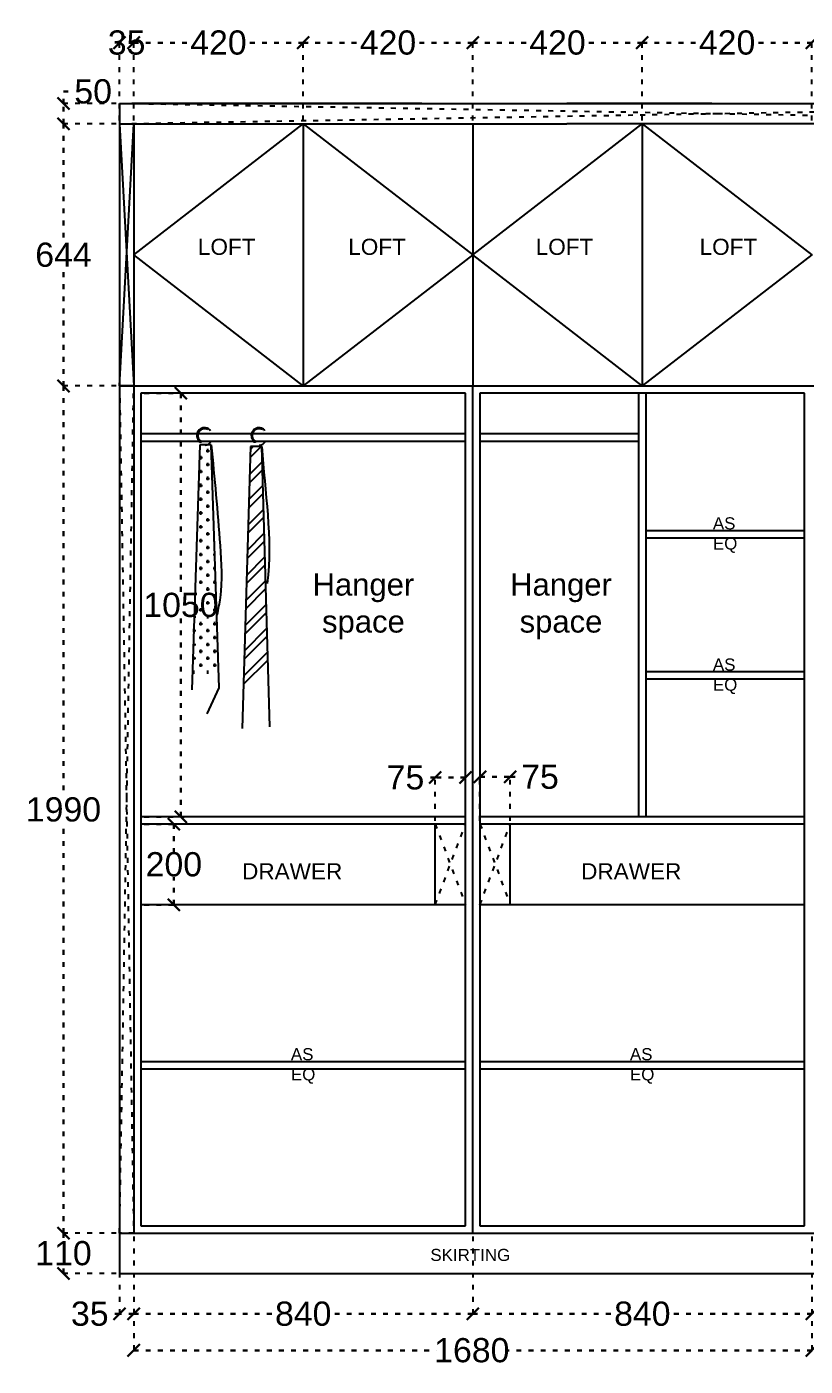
# Model space of a CAD drawing. Header units: millimetres. Extents: x 220712 to 1505573, y -354410 to 241923.
# Drawn here: x 276926 to 278855, y 89100 to 92420 of the extents above; entities that cross this region are included whole.
import ezdxf

# ---------------------------------------------------------------- set-up
doc = ezdxf.new("R2010")
doc.units = ezdxf.units.MM
doc.header["$MEASUREMENT"] = 0
doc.linetypes.add('ACAD_ISO03W100', pattern=[30, 12, -18])
doc.layers.add('Walls', color=253, linetype='Continuous')
doc.layers.add('Words', color=7, linetype='Continuous')
doc.styles.get("Standard").update_dxf_attribs({"font": 'arial.ttf'})
doc.dimstyles.get("Standard").update_dxf_attribs({"dimtxt": 60, "dimasz": 30, "dimexe": 7.75, "dimexo": 8.13, "dimgap": 0.63, "dimtad": 0, "dimtih": 1, "dimtoh": 1, "dimdec": 0, "dimzin": 0, "dimtxsty": 'Standard', "dimblk": 'OBLIQUE', "dimcen": 2.25, "dimclrd": 1, "dimclre": 1, "dimclrt": 1, "dimadec": 0, "dimazin": 0, "dimtfac": 1, "dimtdec": 0, "dimtofl": 0, "dimtmove": 0, "dimatfit": 3, "dimfxl": 1, "dimtolj": 1, "dimtzin": 0, "dimlwd": 30, "dimarcsym": 0})

# ---------------------------------------------------------------- blocks, each defined once
blk = doc.blocks.new('_Oblique')
at = {"color": 0, "linetype": 'ByBlock', "lineweight": -2}
blk.add_line((-0.5, -0.5), (0.5, 0.5), dxfattribs=at)
blk = doc.blocks.new('*D2194')
at = {"layer": 'Defpoints', "color": 0, "linetype": 'ACAD_ISO03W100', "lineweight": -2, "transparency": 16777216}
for p in [(277155.9, 89429.8), (277190.9, 89429.8), (277155.9, 89229.8)]:
    blk.add_point(p, dxfattribs=at)
at = {"layer": 'Walls', "color": 1, "linetype": 'ACAD_ISO03W100', "lineweight": -2, "transparency": 16777216}
for p, q in [((277155.9, 89421.7), (277155.9, 89222.1)), ((277190.9, 89421.7), (277190.9, 89222.1))]:
    blk.add_line(p, q, dxfattribs=at)
at = {"layer": 'Walls', "color": 1, "linetype": 'ACAD_ISO03W100', "lineweight": 30, "transparency": 16777216}
for p, q in [((277155.9, 89229.8), (277125.9, 89229.8)), ((277190.9, 89229.8), (277155.9, 89229.8))]:
    blk.add_line(p, q, dxfattribs=at)
at = {"layer": 'Walls', "color": 1, "linetype": 'ACAD_ISO03W100', "lineweight": 30, "transparency": 16777216, "xscale": 30, "yscale": 30, "zscale": 30, "rotation": 180}
blk.add_blockref('_Oblique', (277155.9, 89229.8), dxfattribs=at)
at = {"layer": 'Walls', "color": 1, "linetype": 'ACAD_ISO03W100', "lineweight": 30, "transparency": 16777216, "xscale": 30, "yscale": 30, "zscale": 30}
blk.add_blockref('_Oblique', (277190.9, 89229.8), dxfattribs=at)
at = {"layer": 'Walls', "color": 1, "linetype": 'ACAD_ISO03W100', "transparency": 16777216, "insert": (277082.1, 89229.8), "char_height": 60, "attachment_point": 5}
blk.add_mtext('\\A1;35', dxfattribs=at)
blk = doc.blocks.new('*D2082')
at = {"layer": 'Defpoints', "color": 0, "linetype": 'ACAD_ISO03W100', "lineweight": -2, "transparency": 16777216}
for p in [(277190.9, 89429.9), (278030.9, 89429.8), (278030.9, 89229.8)]:
    blk.add_point(p, dxfattribs=at)
at = {"layer": 'Walls', "color": 1, "linetype": 'ACAD_ISO03W100', "lineweight": -2, "transparency": 16777216}
for p, q in [((277190.9, 89421.8), (277190.9, 89222.1)), ((278030.9, 89421.7), (278030.9, 89222.1))]:
    blk.add_line(p, q, dxfattribs=at)
at = {"layer": 'Walls', "color": 1, "linetype": 'ACAD_ISO03W100', "lineweight": 30, "transparency": 16777216}
for p, q in [((277190.9, 89229.8), (277544.1, 89229.8)), ((278030.9, 89229.8), (277677.8, 89229.8))]:
    blk.add_line(p, q, dxfattribs=at)
at = {"layer": 'Walls', "color": 1, "linetype": 'ACAD_ISO03W100', "lineweight": 30, "transparency": 16777216, "xscale": 30, "yscale": 30, "zscale": 30, "rotation": 180}
blk.add_blockref('_Oblique', (277190.9, 89229.8), dxfattribs=at)
at = {"layer": 'Walls', "color": 1, "linetype": 'ACAD_ISO03W100', "lineweight": 30, "transparency": 16777216, "xscale": 30, "yscale": 30, "zscale": 30}
blk.add_blockref('_Oblique', (278030.9, 89229.8), dxfattribs=at)
at = {"layer": 'Walls', "color": 1, "linetype": 'ACAD_ISO03W100', "transparency": 16777216, "insert": (277610.9, 89229.8), "char_height": 60, "attachment_point": 5}
blk.add_mtext('\\A1;840', dxfattribs=at)
blk = doc.blocks.new('*D2195')
at = {"layer": 'Defpoints', "color": 0, "linetype": 'ACAD_ISO03W100', "lineweight": -2, "transparency": 16777216}
for p in [(277190.9, 89429.9), (278871.3, 89429.8), (278871.3, 89139.3)]:
    blk.add_point(p, dxfattribs=at)
at = {"layer": 'Walls', "color": 1, "linetype": 'ACAD_ISO03W100', "lineweight": -2, "transparency": 16777216}
for p, q in [((277190.9, 89421.8), (277190.9, 89131.6)), ((278871.3, 89421.7), (278871.3, 89131.6))]:
    blk.add_line(p, q, dxfattribs=at)
at = {"layer": 'Walls', "color": 1, "linetype": 'ACAD_ISO03W100', "lineweight": 30, "transparency": 16777216}
for p, q in [((277190.9, 89139.3), (277941.3, 89139.3)), ((278871.3, 89139.3), (278115.9, 89139.3))]:
    blk.add_line(p, q, dxfattribs=at)
at = {"layer": 'Walls', "color": 1, "linetype": 'ACAD_ISO03W100', "lineweight": 30, "transparency": 16777216, "xscale": 30, "yscale": 30, "zscale": 30, "rotation": 180}
blk.add_blockref('_Oblique', (277190.9, 89139.3), dxfattribs=at)
at = {"layer": 'Walls', "color": 1, "linetype": 'ACAD_ISO03W100', "lineweight": 30, "transparency": 16777216, "xscale": 30, "yscale": 30, "zscale": 30}
blk.add_blockref('_Oblique', (278871.3, 89139.3), dxfattribs=at)
at = {"layer": 'Walls', "color": 1, "linetype": 'ACAD_ISO03W100', "transparency": 16777216, "insert": (278028.6, 89139.3), "char_height": 60, "attachment_point": 5}
blk.add_mtext('\\A1;1680', dxfattribs=at)
blk = doc.blocks.new('*D2083')
at = {"layer": 'Defpoints', "color": 0, "linetype": 'ACAD_ISO03W100', "lineweight": -2, "transparency": 16777216}
for p in [(278030.9, 89429.8), (278871.3, 89429.8), (278871.3, 89229.8)]:
    blk.add_point(p, dxfattribs=at)
at = {"layer": 'Walls', "color": 1, "linetype": 'ACAD_ISO03W100', "lineweight": -2, "transparency": 16777216}
for p, q in [((278030.9, 89421.7), (278030.9, 89222.1)), ((278871.3, 89421.7), (278871.3, 89222.1))]:
    blk.add_line(p, q, dxfattribs=at)
at = {"layer": 'Walls', "color": 1, "linetype": 'ACAD_ISO03W100', "lineweight": 30, "transparency": 16777216}
for p, q in [((278030.9, 89229.8), (278384.3, 89229.8)), ((278871.3, 89229.8), (278518, 89229.8))]:
    blk.add_line(p, q, dxfattribs=at)
at = {"layer": 'Walls', "color": 1, "linetype": 'ACAD_ISO03W100', "lineweight": 30, "transparency": 16777216, "xscale": 30, "yscale": 30, "zscale": 30, "rotation": 180}
blk.add_blockref('_Oblique', (278030.9, 89229.8), dxfattribs=at)
at = {"layer": 'Walls', "color": 1, "linetype": 'ACAD_ISO03W100', "lineweight": 30, "transparency": 16777216, "xscale": 30, "yscale": 30, "zscale": 30}
blk.add_blockref('_Oblique', (278871.3, 89229.8), dxfattribs=at)
at = {"layer": 'Walls', "color": 1, "linetype": 'ACAD_ISO03W100', "transparency": 16777216, "insert": (278451.1, 89229.8), "char_height": 60, "attachment_point": 5}
blk.add_mtext('\\A1;840', dxfattribs=at)
blk = doc.blocks.new('*D2204')
at = {"layer": 'Defpoints', "color": 0, "linetype": 'ACAD_ISO03W100', "lineweight": -2, "transparency": 16777216}
for p in [(277016.9, 89429.8), (277155.9, 89429.8), (277155.9, 89329.8)]:
    blk.add_point(p, dxfattribs=at)
at = {"layer": 'Walls', "color": 1, "linetype": 'ACAD_ISO03W100', "lineweight": -2, "transparency": 16777216}
for p, q in [((277147.8, 89429.8), (277009.2, 89429.8)), ((277147.8, 89329.8), (277009.2, 89329.8))]:
    blk.add_line(p, q, dxfattribs=at)
at = {"layer": 'Walls', "color": 1, "linetype": 'ACAD_ISO03W100', "lineweight": 30, "transparency": 16777216}
for p, q in [((277016.9, 89429.8), (277016.9, 89411.1)), ((277016.9, 89329.8), (277016.9, 89348.5))]:
    blk.add_line(p, q, dxfattribs=at)
at = {"layer": 'Walls', "color": 1, "linetype": 'ACAD_ISO03W100', "lineweight": 30, "transparency": 16777216, "xscale": 30, "yscale": 30, "zscale": 30}
for p, rotation in [((277016.9, 89429.8), 90), ((277016.9, 89329.8), 270)]:
    blk.add_blockref('_Oblique', p, dxfattribs=dict(at, rotation=rotation))
at = {"layer": 'Walls', "color": 1, "linetype": 'ACAD_ISO03W100', "transparency": 16777216, "insert": (277016.9, 89379.8), "char_height": 60, "attachment_point": 5}
blk.add_mtext('\\A1;110', dxfattribs=at)
blk = doc.blocks.new('*D2085')
at = {"layer": 'Defpoints', "color": 0, "linetype": 'ACAD_ISO03W100', "lineweight": -2, "transparency": 16777216}
for p in [(277016.9, 91529.8), (277155.9, 91529.8), (277155.9, 89429.8)]:
    blk.add_point(p, dxfattribs=at)
at = {"layer": 'Walls', "color": 1, "linetype": 'ACAD_ISO03W100', "lineweight": -2, "transparency": 16777216}
for p, q in [((277147.8, 91529.8), (277009.2, 91529.8)), ((277147.8, 89429.8), (277009.2, 89429.8))]:
    blk.add_line(p, q, dxfattribs=at)
at = {"layer": 'Walls', "color": 1, "linetype": 'ACAD_ISO03W100', "lineweight": 30, "transparency": 16777216}
for p, q in [((277016.9, 91529.8), (277016.9, 90511.1)), ((277016.9, 89429.8), (277016.9, 90448.5))]:
    blk.add_line(p, q, dxfattribs=at)
at = {"layer": 'Walls', "color": 1, "linetype": 'ACAD_ISO03W100', "lineweight": 30, "transparency": 16777216, "xscale": 30, "yscale": 30, "zscale": 30}
for p, rotation in [((277016.9, 91529.8), 90), ((277016.9, 89429.8), 270)]:
    blk.add_blockref('_Oblique', p, dxfattribs=dict(at, rotation=rotation))
at = {"layer": 'Walls', "color": 1, "linetype": 'ACAD_ISO03W100', "transparency": 16777216, "insert": (277016.9, 90479.8), "char_height": 60, "attachment_point": 5}
blk.add_mtext('\\A1;1990', dxfattribs=at)
blk = doc.blocks.new('*D2206')
at = {"layer": 'Defpoints', "color": 0, "linetype": 'ACAD_ISO03W100', "lineweight": -2, "transparency": 16777216}
for p in [(277016.9, 92179.8), (277155.9, 92179.8), (277155.9, 91529.8)]:
    blk.add_point(p, dxfattribs=at)
at = {"layer": 'Walls', "color": 1, "linetype": 'ACAD_ISO03W100', "lineweight": -2, "transparency": 16777216}
for p, q in [((277147.8, 92179.8), (277009.2, 92179.8)), ((277147.8, 91529.8), (277009.2, 91529.8))]:
    blk.add_line(p, q, dxfattribs=at)
at = {"layer": 'Walls', "color": 1, "linetype": 'ACAD_ISO03W100', "lineweight": 30, "transparency": 16777216}
for p, q in [((277016.9, 92179.8), (277016.9, 91886.1)), ((277016.9, 91529.8), (277016.9, 91823.5))]:
    blk.add_line(p, q, dxfattribs=at)
at = {"layer": 'Walls', "color": 1, "linetype": 'ACAD_ISO03W100', "lineweight": 30, "transparency": 16777216, "xscale": 30, "yscale": 30, "zscale": 30}
for p, rotation in [((277016.9, 92179.8), 90), ((277016.9, 91529.8), 270)]:
    blk.add_blockref('_Oblique', p, dxfattribs=dict(at, rotation=rotation))
at = {"layer": 'Walls', "color": 1, "linetype": 'ACAD_ISO03W100', "transparency": 16777216, "insert": (277016.9, 91854.8), "char_height": 60, "width": 140.622, "attachment_point": 5}
blk.add_mtext('\\A1;644', dxfattribs=at)
blk = doc.blocks.new('*D2207')
at = {"layer": 'Defpoints', "color": 0, "linetype": 'ACAD_ISO03W100', "lineweight": -2, "transparency": 16777216}
for p in [(277016.9, 92229.8), (277155.9, 92229.8), (277155.9, 92179.8)]:
    blk.add_point(p, dxfattribs=at)
at = {"layer": 'Walls', "color": 1, "linetype": 'ACAD_ISO03W100', "lineweight": 30, "transparency": 16777216}
for p, q in [((277016.9, 92229.8), (277016.9, 92259.8)), ((277016.9, 92259.8), (277046.9, 92259.8)), ((277016.9, 92179.8), (277016.9, 92229.8))]:
    blk.add_line(p, q, dxfattribs=at)
at = {"layer": 'Walls', "color": 1, "linetype": 'ACAD_ISO03W100', "lineweight": -2, "transparency": 16777216}
for p, q in [((277147.8, 92229.8), (277009.2, 92229.8)), ((277147.8, 92179.8), (277009.2, 92179.8))]:
    blk.add_line(p, q, dxfattribs=at)
at = {"layer": 'Walls', "color": 1, "linetype": 'ACAD_ISO03W100', "lineweight": 30, "transparency": 16777216, "xscale": 30, "yscale": 30, "zscale": 30}
for p, rotation in [((277016.9, 92229.8), 90), ((277016.9, 92179.8), 270)]:
    blk.add_blockref('_Oblique', p, dxfattribs=dict(at, rotation=rotation))
at = {"layer": 'Walls', "color": 1, "linetype": 'ACAD_ISO03W100', "transparency": 16777216, "insert": (277090.4, 92259.8), "char_height": 60, "attachment_point": 5}
blk.add_mtext('\\A1;50', dxfattribs=at)
blk = doc.blocks.new('*D2208')
at = {"layer": 'Defpoints', "color": 0, "linetype": 'ACAD_ISO03W100', "lineweight": -2, "transparency": 16777216}
for p in [(277155.9, 92380.8), (277155.9, 92179.8), (277190.9, 92179.8)]:
    blk.add_point(p, dxfattribs=at)
at = {"layer": 'Walls', "color": 1, "linetype": 'ACAD_ISO03W100', "lineweight": -2, "transparency": 16777216}
for p, q in [((277155.9, 92187.9), (277155.9, 92388.6)), ((277190.9, 92187.9), (277190.9, 92388.6))]:
    blk.add_line(p, q, dxfattribs=at)
at = {"layer": 'Walls', "color": 1, "linetype": 'ACAD_ISO03W100', "lineweight": 30, "transparency": 16777216}
blk.add_line((277190.9, 92380.8), (277155.9, 92380.8), dxfattribs=at)
at = {"layer": 'Walls', "color": 1, "linetype": 'ACAD_ISO03W100', "lineweight": 30, "transparency": 16777216, "xscale": 30, "yscale": 30, "zscale": 30, "rotation": 180}
blk.add_blockref('_Oblique', (277155.9, 92380.8), dxfattribs=at)
at = {"layer": 'Walls', "color": 1, "linetype": 'ACAD_ISO03W100', "lineweight": 30, "transparency": 16777216, "xscale": 30, "yscale": 30, "zscale": 30}
blk.add_blockref('_Oblique', (277190.9, 92380.8), dxfattribs=at)
at = {"layer": 'Walls', "color": 1, "linetype": 'ACAD_ISO03W100', "transparency": 16777216, "insert": (277173.4, 92380.8), "char_height": 60, "attachment_point": 5}
blk.add_mtext('\\A1;35', dxfattribs=at)
blk = doc.blocks.new('*D2145')
at = {"layer": 'Defpoints', "color": 0, "linetype": 'ACAD_ISO03W100', "lineweight": -2, "transparency": 16777216}
for p in [(277610.9, 92380.8), (277190.9, 92179.8), (277610.9, 92179.8)]:
    blk.add_point(p, dxfattribs=at)
at = {"layer": 'Walls', "color": 1, "linetype": 'ACAD_ISO03W100', "lineweight": -2, "transparency": 16777216}
for p, q in [((277190.9, 92187.9), (277190.9, 92388.6)), ((277610.9, 92187.9), (277610.9, 92388.6))]:
    blk.add_line(p, q, dxfattribs=at)
at = {"layer": 'Walls', "color": 1, "linetype": 'ACAD_ISO03W100', "lineweight": 30, "transparency": 16777216}
for p, q in [((277190.9, 92380.8), (277332.9, 92380.8)), ((277610.9, 92380.8), (277468.9, 92380.8))]:
    blk.add_line(p, q, dxfattribs=at)
at = {"layer": 'Walls', "color": 1, "linetype": 'ACAD_ISO03W100', "lineweight": 30, "transparency": 16777216, "xscale": 30, "yscale": 30, "zscale": 30, "rotation": 180}
blk.add_blockref('_Oblique', (277190.9, 92380.8), dxfattribs=at)
at = {"layer": 'Walls', "color": 1, "linetype": 'ACAD_ISO03W100', "lineweight": 30, "transparency": 16777216, "xscale": 30, "yscale": 30, "zscale": 30}
blk.add_blockref('_Oblique', (277610.9, 92380.8), dxfattribs=at)
at = {"layer": 'Walls', "color": 1, "linetype": 'ACAD_ISO03W100', "transparency": 16777216, "insert": (277400.9, 92380.8), "char_height": 60, "attachment_point": 5}
blk.add_mtext('\\A1;420', dxfattribs=at)
blk = doc.blocks.new('*D2077')
at = {"layer": 'Defpoints', "color": 0, "linetype": 'ACAD_ISO03W100', "lineweight": -2, "transparency": 16777216}
for p in [(278030.9, 92380.8), (277610.9, 92179.8), (278030.9, 92179.8)]:
    blk.add_point(p, dxfattribs=at)
at = {"layer": 'Walls', "color": 1, "linetype": 'ACAD_ISO03W100', "lineweight": -2, "transparency": 16777216}
for p, q in [((277610.9, 92187.9), (277610.9, 92388.6)), ((278030.9, 92187.9), (278030.9, 92388.6))]:
    blk.add_line(p, q, dxfattribs=at)
at = {"layer": 'Walls', "color": 1, "linetype": 'ACAD_ISO03W100', "lineweight": 30, "transparency": 16777216}
for p, q in [((277610.9, 92380.8), (277752.9, 92380.8)), ((278030.9, 92380.8), (277888.9, 92380.8))]:
    blk.add_line(p, q, dxfattribs=at)
at = {"layer": 'Walls', "color": 1, "linetype": 'ACAD_ISO03W100', "lineweight": 30, "transparency": 16777216, "xscale": 30, "yscale": 30, "zscale": 30, "rotation": 180}
blk.add_blockref('_Oblique', (277610.9, 92380.8), dxfattribs=at)
at = {"layer": 'Walls', "color": 1, "linetype": 'ACAD_ISO03W100', "lineweight": 30, "transparency": 16777216, "xscale": 30, "yscale": 30, "zscale": 30}
blk.add_blockref('_Oblique', (278030.9, 92380.8), dxfattribs=at)
at = {"layer": 'Walls', "color": 1, "linetype": 'ACAD_ISO03W100', "transparency": 16777216, "insert": (277820.9, 92380.8), "char_height": 60, "attachment_point": 5}
blk.add_mtext('\\A1;420', dxfattribs=at)
blk = doc.blocks.new('*D2146')
at = {"layer": 'Defpoints', "color": 0, "linetype": 'ACAD_ISO03W100', "lineweight": -2, "transparency": 16777216}
for p in [(278450.9, 92380.8), (278030.9, 92179.8), (278450.9, 92179.8)]:
    blk.add_point(p, dxfattribs=at)
at = {"layer": 'Walls', "color": 1, "linetype": 'ACAD_ISO03W100', "lineweight": -2, "transparency": 16777216}
for p, q in [((278030.9, 92187.9), (278030.9, 92388.6)), ((278450.9, 92187.9), (278450.9, 92388.6))]:
    blk.add_line(p, q, dxfattribs=at)
at = {"layer": 'Walls', "color": 1, "linetype": 'ACAD_ISO03W100', "lineweight": 30, "transparency": 16777216}
for p, q in [((278030.9, 92380.8), (278172.9, 92380.8)), ((278450.9, 92380.8), (278308.9, 92380.8))]:
    blk.add_line(p, q, dxfattribs=at)
at = {"layer": 'Walls', "color": 1, "linetype": 'ACAD_ISO03W100', "lineweight": 30, "transparency": 16777216, "xscale": 30, "yscale": 30, "zscale": 30, "rotation": 180}
blk.add_blockref('_Oblique', (278030.9, 92380.8), dxfattribs=at)
at = {"layer": 'Walls', "color": 1, "linetype": 'ACAD_ISO03W100', "lineweight": 30, "transparency": 16777216, "xscale": 30, "yscale": 30, "zscale": 30}
blk.add_blockref('_Oblique', (278450.9, 92380.8), dxfattribs=at)
at = {"layer": 'Walls', "color": 1, "linetype": 'ACAD_ISO03W100', "transparency": 16777216, "insert": (278240.9, 92380.8), "char_height": 60, "attachment_point": 5}
blk.add_mtext('\\A1;420', dxfattribs=at)
blk = doc.blocks.new('*D2147')
at = {"layer": 'Defpoints', "color": 0, "linetype": 'ACAD_ISO03W100', "lineweight": -2, "transparency": 16777216}
for p in [(278871.3, 92380.8), (278450.9, 92179.8), (278871.3, 92179.8)]:
    blk.add_point(p, dxfattribs=at)
at = {"layer": 'Walls', "color": 1, "linetype": 'ACAD_ISO03W100', "lineweight": -2, "transparency": 16777216}
for p, q in [((278450.9, 92187.9), (278450.9, 92388.6)), ((278871.3, 92187.9), (278871.3, 92388.6))]:
    blk.add_line(p, q, dxfattribs=at)
at = {"layer": 'Walls', "color": 1, "linetype": 'ACAD_ISO03W100', "lineweight": 30, "transparency": 16777216}
for p, q in [((278450.9, 92380.8), (278593.1, 92380.8)), ((278871.3, 92380.8), (278729.1, 92380.8))]:
    blk.add_line(p, q, dxfattribs=at)
at = {"layer": 'Walls', "color": 1, "linetype": 'ACAD_ISO03W100', "lineweight": 30, "transparency": 16777216, "xscale": 30, "yscale": 30, "zscale": 30, "rotation": 180}
blk.add_blockref('_Oblique', (278450.9, 92380.8), dxfattribs=at)
at = {"layer": 'Walls', "color": 1, "linetype": 'ACAD_ISO03W100', "lineweight": 30, "transparency": 16777216, "xscale": 30, "yscale": 30, "zscale": 30}
blk.add_blockref('_Oblique', (278871.3, 92380.8), dxfattribs=at)
at = {"layer": 'Walls', "color": 1, "linetype": 'ACAD_ISO03W100', "transparency": 16777216, "insert": (278661.1, 92380.8), "char_height": 60, "attachment_point": 5}
blk.add_mtext('\\A1;420', dxfattribs=at)
blk = doc.blocks.new('*D2081')
at = {"layer": 'Defpoints', "color": 0, "linetype": 'ACAD_ISO03W100', "lineweight": -2, "transparency": 16777216}
for p in [(277208.9, 91511.8), (277208.9, 90461.8), (277307.9, 90461.8)]:
    blk.add_point(p, dxfattribs=at)
at = {"layer": 'Walls', "color": 1, "linetype": 'ACAD_ISO03W100', "lineweight": -2, "transparency": 16777216}
for p, q in [((277217, 91511.8), (277315.7, 91511.8)), ((277217, 90461.8), (277315.7, 90461.8))]:
    blk.add_line(p, q, dxfattribs=at)
at = {"layer": 'Walls', "color": 1, "linetype": 'ACAD_ISO03W100', "lineweight": 30, "transparency": 16777216}
for p, q in [((277307.9, 91511.8), (277307.9, 91018.1)), ((277307.9, 90461.8), (277307.9, 90955.5))]:
    blk.add_line(p, q, dxfattribs=at)
at = {"layer": 'Walls', "color": 1, "linetype": 'ACAD_ISO03W100', "lineweight": 30, "transparency": 16777216, "xscale": 30, "yscale": 30, "zscale": 30}
for p, rotation in [((277307.9, 91511.8), 90), ((277307.9, 90461.8), 270)]:
    blk.add_blockref('_Oblique', p, dxfattribs=dict(at, rotation=rotation))
at = {"layer": 'Walls', "color": 1, "linetype": 'ACAD_ISO03W100', "transparency": 16777216, "insert": (277307.9, 90986.8), "char_height": 60, "attachment_point": 5}
blk.add_mtext('\\A1;1050', dxfattribs=at)
blk = doc.blocks.new('*D2187')
at = {"layer": 'Defpoints', "color": 0, "linetype": 'ACAD_ISO03W100', "lineweight": -2, "transparency": 16777216}
for p in [(277937.9, 90559.3), (277937.9, 90443.8), (278012.9, 90443.8)]:
    blk.add_point(p, dxfattribs=at)
at = {"layer": 'Walls', "color": 1, "linetype": 'ACAD_ISO03W100', "lineweight": 30, "transparency": 16777216}
for p, q in [((277937.9, 90559.3), (277907.9, 90559.3)), ((278012.9, 90559.3), (277937.9, 90559.3))]:
    blk.add_line(p, q, dxfattribs=at)
at = {"layer": 'Walls', "color": 1, "linetype": 'ACAD_ISO03W100', "lineweight": -2, "transparency": 16777216}
for p, q in [((277937.9, 90451.9), (277937.9, 90567.1)), ((278012.9, 90451.9), (278012.9, 90567.1))]:
    blk.add_line(p, q, dxfattribs=at)
at = {"layer": 'Walls', "color": 1, "linetype": 'ACAD_ISO03W100', "lineweight": 30, "transparency": 16777216, "xscale": 30, "yscale": 30, "zscale": 30, "rotation": 180}
blk.add_blockref('_Oblique', (277937.9, 90559.3), dxfattribs=at)
at = {"layer": 'Walls', "color": 1, "linetype": 'ACAD_ISO03W100', "lineweight": 30, "transparency": 16777216, "xscale": 30, "yscale": 30, "zscale": 30}
blk.add_blockref('_Oblique', (278012.9, 90559.3), dxfattribs=at)
at = {"layer": 'Walls', "color": 1, "linetype": 'ACAD_ISO03W100', "transparency": 16777216, "insert": (277864.3, 90559.3), "char_height": 60, "attachment_point": 5}
blk.add_mtext('\\A1;75', dxfattribs=at)
blk = doc.blocks.new('*D2188')
at = {"layer": 'Defpoints', "color": 0, "linetype": 'ACAD_ISO03W100', "lineweight": -2, "transparency": 16777216}
for p in [(278123.9, 90560.8), (278048.9, 90443.8), (278123.9, 90443.8)]:
    blk.add_point(p, dxfattribs=at)
at = {"layer": 'Walls', "color": 1, "linetype": 'ACAD_ISO03W100', "lineweight": -2, "transparency": 16777216}
for p, q in [((278048.9, 90451.9), (278048.9, 90568.6)), ((278123.9, 90451.9), (278123.9, 90568.6))]:
    blk.add_line(p, q, dxfattribs=at)
at = {"layer": 'Walls', "color": 1, "linetype": 'ACAD_ISO03W100', "lineweight": 30, "transparency": 16777216}
for p, q in [((278048.9, 90560.8), (278123.9, 90560.8)), ((278123.9, 90560.8), (278153.9, 90560.8))]:
    blk.add_line(p, q, dxfattribs=at)
at = {"layer": 'Walls', "color": 1, "linetype": 'ACAD_ISO03W100', "lineweight": 30, "transparency": 16777216, "xscale": 30, "yscale": 30, "zscale": 30, "rotation": 180}
blk.add_blockref('_Oblique', (278048.9, 90560.8), dxfattribs=at)
at = {"layer": 'Walls', "color": 1, "linetype": 'ACAD_ISO03W100', "lineweight": 30, "transparency": 16777216, "xscale": 30, "yscale": 30, "zscale": 30}
blk.add_blockref('_Oblique', (278123.9, 90560.8), dxfattribs=at)
at = {"layer": 'Walls', "color": 1, "linetype": 'ACAD_ISO03W100', "transparency": 16777216, "insert": (278197.5, 90560.8), "char_height": 60, "attachment_point": 5}
blk.add_mtext('\\A1;75', dxfattribs=at)
blk = doc.blocks.new('*D2189')
at = {"layer": 'Defpoints', "color": 0, "linetype": 'ACAD_ISO03W100', "lineweight": -2, "transparency": 16777216}
for p in [(277208.9, 90443.8), (277290.4, 90443.8), (277208.9, 90243.8)]:
    blk.add_point(p, dxfattribs=at)
at = {"layer": 'Walls', "color": 1, "linetype": 'ACAD_ISO03W100', "lineweight": -2, "transparency": 16777216}
for p, q in [((277217, 90443.8), (277298.2, 90443.8)), ((277217, 90243.8), (277298.2, 90243.8))]:
    blk.add_line(p, q, dxfattribs=at)
at = {"layer": 'Walls', "color": 1, "linetype": 'ACAD_ISO03W100', "lineweight": 30, "transparency": 16777216}
for p, q in [((277290.4, 90443.8), (277290.4, 90375.1)), ((277290.4, 90243.8), (277290.4, 90312.5))]:
    blk.add_line(p, q, dxfattribs=at)
at = {"layer": 'Walls', "color": 1, "linetype": 'ACAD_ISO03W100', "lineweight": 30, "transparency": 16777216, "xscale": 30, "yscale": 30, "zscale": 30}
for p, rotation in [((277290.4, 90443.8), 90), ((277290.4, 90243.8), 270)]:
    blk.add_blockref('_Oblique', p, dxfattribs=dict(at, rotation=rotation))
at = {"layer": 'Walls', "color": 1, "linetype": 'ACAD_ISO03W100', "transparency": 16777216, "insert": (277290.4, 90343.8), "char_height": 60, "attachment_point": 5}
blk.add_mtext('\\A1;200', dxfattribs=at)

msp = doc.modelspace()

# ---------------------------------------------------------------- linework, layer by layer
at = {"color": 18, "true_color": 0x000000}
for p, q in [((277354.7, 91384.2), (277334.6, 90776.8)), ((277383, 91384.2), (277354.7, 91384.2)), ((277357.4, 91382.1), (277357.4, 91384.2)), ((277374.6, 91365), (277374.6, 91373.6)), ((277402.6, 90781.2), (277383, 91384.2)), ((277480.1, 91379.4), (277459.9, 90680.7)), ((277479.3, 91352.1), (277506.6, 91379.4)), ((277479.9, 91372.9), (277486.4, 91379.4)), ((277508.4, 91379.4), (277480.1, 91379.4)), ((277527.9, 90685.1), (277508.4, 91379.4)), ((277353.7, 91352.1), (277361.7, 91352.1)), ((277357.4, 91347.8), (277357.4, 91356.4)), ((277370.3, 91369.3), (277378.9, 91369.3)), ((277478.1, 91310.5), (277509.5, 91341.8)), ((277353.2, 91317.8), (277361.7, 91317.8)), ((277357.4, 91313.6), (277357.4, 91322.1)), ((277370.3, 91335), (277378.9, 91335)), ((277374.6, 91330.7), (277374.6, 91339.3)), ((277477.5, 91289.7), (277510, 91322.2)), ((277353.2, 91283.5), (277361.7, 91283.5)), ((277357.4, 91279.3), (277357.4, 91287.8)), ((277370.3, 91300.7), (277378.9, 91300.7)), ((277374.6, 91296.4), (277374.6, 91305)), ((277476.3, 91248.1), (277511.1, 91282.9)), ((277353.2, 91249.3), (277361.7, 91249.3)), ((277357.4, 91245), (277357.4, 91253.5)), ((277370.3, 91266.4), (277378.9, 91266.4)), ((277374.6, 91262.1), (277374.6, 91270.7)), ((277475.7, 91227.3), (277511.7, 91263.2)), ((277353.2, 91215), (277361.7, 91215)), ((277357.4, 91210.7), (277357.4, 91219.3)), ((277370.3, 91232.1), (277378.9, 91232.1)), ((277374.6, 91227.8), (277374.6, 91236.4)), ((277387.4, 91215), (277388.5, 91215)), ((277474.5, 91185.7), (277512.8, 91223.9)), ((277353.2, 91180.7), (277361.7, 91180.7)), ((277357.4, 91176.4), (277357.4, 91185)), ((277370.3, 91197.8), (277378.9, 91197.8)), ((277374.6, 91193.5), (277374.6, 91202.1)), ((277387.4, 91180.7), (277389.6, 91180.7)), ((277473.9, 91164.8), (277513.3, 91204.3)), ((277353.2, 91146.4), (277361.7, 91146.4)), ((277357.4, 91142.1), (277357.4, 91150.7)), ((277370.3, 91163.5), (277378.9, 91163.5)), ((277374.6, 91159.2), (277374.6, 91167.8)), ((277387.4, 91146.4), (277390.7, 91146.4)), ((277472.1, 91102.4), (277515, 91145.3)), ((277472.7, 91123.2), (277514.4, 91165)), ((277353.2, 91112.1), (277361.7, 91112.1)), ((277357.4, 91107.8), (277357.4, 91116.4)), ((277370.3, 91129.2), (277378.9, 91129.2)), ((277374.6, 91125), (277374.6, 91133.5)), ((277387.4, 91112.1), (277391.9, 91112.1)), ((277391.7, 91107.8), (277391.7, 91115.7)), ((277353.2, 91077.8), (277361.7, 91077.8)), ((277357.4, 91073.5), (277357.4, 91082.1)), ((277370.3, 91095), (277378.9, 91095)), ((277374.6, 91090.7), (277374.6, 91099.2)), ((277387.4, 91077.8), (277393, 91077.8)), ((277391.7, 91073.5), (277391.7, 91082.1)), ((277470.3, 91040), (277516.6, 91086.4)), ((277470.9, 91060.8), (277516.1, 91106)), ((277344, 91060.7), (277344.6, 91060.7)), ((277353.2, 91043.5), (277361.7, 91043.5)), ((277357.4, 91039.2), (277357.4, 91047.8)), ((277370.3, 91060.7), (277378.9, 91060.7)), ((277374.6, 91056.4), (277374.6, 91064.9)), ((277387.4, 91043.5), (277394.1, 91043.5)), ((277391.7, 91039.2), (277391.7, 91047.8)), ((277469.1, 90998.4), (277517.7, 91047)), ((277342.9, 91026.4), (277344.6, 91026.4)), ((277370.3, 91026.4), (277378.9, 91026.4)), ((277374.6, 91022.1), (277374.6, 91030.7)), ((277387.4, 91009.2), (277395.2, 91009.2)), ((277391.7, 91004.9), (277391.7, 91013.5)), ((277468.5, 90977.6), (277518.3, 91027.4)), ((277341.7, 90992.1), (277344.6, 90992.1)), ((277353.2, 90974.9), (277361.7, 90974.9)), ((277357.4, 90970.7), (277357.4, 90979.2)), ((277370.3, 90992.1), (277378.9, 90992.1)), ((277374.6, 90987.8), (277374.6, 90996.4)), ((277387.4, 90974.9), (277396, 90974.9)), ((277391.7, 90970.7), (277391.7, 90979.2)), ((277467.3, 90936), (277519.4, 90988.1)), ((277340.6, 90957.8), (277344.6, 90957.8)), ((277357.4, 90936.4), (277357.4, 90944.9)), ((277374.6, 90953.5), (277374.6, 90962.1)), ((277391.7, 90936.4), (277391.7, 90944.9)), ((277466.7, 90915.2), (277519.9, 90968.4)), ((277339.4, 90923.5), (277344.6, 90923.5)), ((277340.3, 90919.2), (277340.3, 90927.8)), ((277353.2, 90940.6), (277361.7, 90940.6)), ((277357.4, 90902.1), (277357.4, 90910.6)), ((277370.3, 90923.5), (277378.9, 90923.5)), ((277374.6, 90919.2), (277374.6, 90927.8)), ((277387.4, 90940.6), (277396, 90940.6)), ((277391.7, 90902.1), (277391.7, 90910.6)), ((277464.9, 90852.8), (277521.6, 90909.5)), ((277465.5, 90873.6), (277521.1, 90929.1)), ((277338.3, 90889.2), (277344.6, 90889.2)), ((277340.3, 90884.9), (277340.3, 90893.5)), ((277353.2, 90906.4), (277361.7, 90906.4)), ((277357.4, 90867.8), (277357.4, 90876.4)), ((277370.3, 90889.2), (277378.9, 90889.2)), ((277374.6, 90884.9), (277374.6, 90893.5)), ((277387.4, 90906.4), (277396, 90906.4)), ((277391.7, 90867.8), (277391.7, 90876.4)), ((277337.2, 90854.9), (277344.6, 90854.9)), ((277340.3, 90850.6), (277340.3, 90859.2)), ((277353.2, 90872.1), (277361.7, 90872.1)), ((277357.4, 90833.5), (277357.4, 90842.1)), ((277370.3, 90854.9), (277378.9, 90854.9)), ((277374.6, 90850.6), (277374.6, 90859.2)), ((277387.4, 90872.1), (277396, 90872.1)), ((277391.7, 90833.5), (277391.7, 90842.1)), ((277463.1, 90790.3), (277523.3, 90850.5)), ((277463.7, 90811.1), (277522.7, 90870.2)), ((277340.3, 90816.3), (277340.3, 90824.9)), ((277353.2, 90837.8), (277361.7, 90837.8)), ((277374.6, 90816.3), (277374.6, 90824.9)), ((277387.4, 90837.8), (277396, 90837.8)), ((277372.8, 90717.5), (277402.6, 90781.2))]:
    msp.add_line(p, q, dxfattribs=at)
for centre in [(277355.9, 91392.1), (277490.8, 91392.1)]:
    msp.add_circle(centre, 1.99, dxfattribs=at)
for centre, radius, start, end in [((277366.1, 91407.2), 18.9, 58.8889, 230.4094), ((277366.1, 91407.2), 16.8, 58.8889, 230.4094), ((277364.5, 91404.5), 22, 40.831, 58.8889), ((277501.1, 91407.2), 18.9, 58.8889, 230.4094), ((277501.1, 91407.2), 16.8, 58.8889, 230.4094), ((277499.4, 91404.5), 22, 40.831, 58.8889), ((277364.5, 91404.5), 22, 278.1438, 325.0188), ((277499.4, 91404.5), 22, 278.1438, 325.0188)]:
    msp.add_arc(centre, radius, start, end, dxfattribs=at)
msp.add_spline([(277383, 91384.2), (277404.9, 91134.5), (277404.9, 91004.7), (277397.2, 90962.6)], degree=3, dxfattribs=at)
msp.add_open_spline([(277508.4, 91379.4), (277515.5, 91266.7), (277535.4, 91153.9), (277521.9, 91040.1)], degree=3, dxfattribs=at)
at = {"layer": 'Walls', "color": 18, "true_color": 0x000000}
for p, q in [((277155.9, 92229.8), (280059.9, 92229.8)), ((277155.9, 92229.8), (277155.9, 89329.8)), ((277185.9, 92229.8), (280059.9, 92229.8)), ((277904.4, 92229.8), (277185.9, 92229.8)), ((277185.9, 92229.8), (277545.2, 92229.8)), ((277904.4, 92229.8), (278622.9, 92229.8)), ((278622.9, 92229.8), (278263.7, 92229.8)), ((278607.9, 92229.8), (280059.9, 92229.8)), ((278607.9, 92229.8), (279333.9, 92229.8)), ((277155.9, 92179.8), (278263.7, 92179.8)), ((277190.9, 92179.8), (277190.9, 89429.8)), ((277610.9, 92179.8), (277610.9, 91529.8)), ((278030.9, 92179.8), (278030.9, 91529.8)), ((280059.9, 92179.8), (278263.7, 92179.8)), ((278450.9, 92179.8), (278450.9, 91529.8)), ((277155.9, 91529.8), (280059.9, 91529.8)), ((278012.9, 91511.8), (277208.9, 91511.8)), ((277208.9, 91511.8), (277208.9, 89447.9)), ((278012.9, 89447.9), (278012.9, 91511.8)), ((278030.9, 89429.8), (278030.9, 91529.8)), ((278852.9, 91511.8), (278048.9, 91511.8)), ((278048.9, 91511.8), (278048.9, 89447.9)), ((278441.9, 91511.8), (278441.9, 90461.8)), ((278459.9, 91511.8), (278459.9, 90461.8)), ((278852.9, 89447.9), (278852.9, 91511.8)), ((277208.9, 91411.8), (278012.9, 91411.8)), ((278048.9, 91411.8), (278441.9, 91411.8)), ((278012.9, 91391.8), (277208.9, 91391.8)), ((278441.9, 91391.8), (278048.9, 91391.8)), ((278852.9, 91170.8), (278459.9, 91170.8)), ((278852.9, 91152.8), (278459.9, 91152.8)), ((278852.9, 90820.8), (278459.9, 90820.8)), ((278852.9, 90802.8), (278459.9, 90802.8)), ((278012.9, 90461.8), (277208.9, 90461.8)), ((278012.9, 90443.8), (277208.9, 90443.8)), ((277937.9, 90243.8), (277937.9, 90443.8)), ((278852.9, 90461.8), (278048.9, 90461.8)), ((278852.9, 90443.8), (278048.9, 90443.8)), ((278123.9, 90243.8), (278123.9, 90443.8)), ((278012.9, 90243.8), (277208.9, 90243.8)), ((278852.9, 90243.8), (278048.9, 90243.8)), ((277208.9, 89854.9), (278012.9, 89854.9)), ((278048.9, 89854.9), (278852.9, 89854.9)), ((277208.9, 89836.9), (278012.9, 89836.9)), ((278048.9, 89836.9), (278852.9, 89836.9)), ((277208.9, 89447.9), (278012.9, 89447.9)), ((278048.9, 89447.9), (278852.9, 89447.9)), ((277155.9, 89429.8), (279259.9, 89429.8)), ((277155.9, 89329.8), (280059.9, 89329.8))]:
    msp.add_line(p, q, dxfattribs=at)
at = {"layer": 'Walls', "color": 240, "linetype": 'ACAD_ISO03W100', "true_color": 0xed1f24}
for points in [[(277155.9, 92179.8), (280059.9, 92229.8), (280059.9, 92179.8), (277155.9, 92229.8)], [(277155.9, 91529.8), (277190.9, 89429.8), (277155.9, 89429.8), (277190.9, 91529.8)], [(277937.9, 90443.8), (278012.9, 90243.8), (277937.9, 90243.8), (278012.9, 90443.8)], [(278048.9, 90443.8), (278123.9, 90243.8), (278048.9, 90243.8), (278123.9, 90443.8)]]:
    msp.add_lwpolyline(points, dxfattribs=at)
at = {"layer": 'Walls', "color": 240, "true_color": 0xed1f24}
msp.add_lwpolyline([(277155.9, 92179.8), (277190.9, 91529.8), (277155.9, 91529.8), (277190.9, 92179.8)], dxfattribs=at)
at = {"layer": 'Walls', "color": 9, "true_color": 0xc7c8ca}
for points in [[(277610.9, 92179.8), (278030.9, 91854.8), (277610.9, 91529.8), (277190.9, 91854.8), (277610.9, 92179.8)], [(278450.9, 92179.8), (278870.9, 91854.8), (278450.9, 91529.8), (278030.9, 91854.8), (278450.9, 92179.8)]]:
    msp.add_lwpolyline(points, dxfattribs=at)

# ---------------------------------------------------------------- texts
at = {"color": 7, "char_height": 40, "attachment_point": 1}
for s, insert in [('LOFT', (277349.9, 91894.8)), ('LOFT', (277722.4, 91894.8)), ('LOFT', (278186.9, 91894.8)), ('LOFT', (278592.9, 91894.8)), ('DRAWER', (277459.4, 90346.8)), ('DRAWER', (278299.4, 90346.8))]:
    msp.add_mtext_dynamic_manual_height_columns(s, width=246.425, gutter_width=1213, heights=[0], dxfattribs=dict(at, insert=insert))
at = {"color": 18, "true_color": 0x000000, "insert": (277925.9, 89390.8), "char_height": 30, "attachment_point": 1}
msp.add_mtext_dynamic_manual_height_columns('SKIRTING', width=2764.543, gutter_width=1, heights=[238.1], dxfattribs=at)
at = {"layer": 'Words', "color": 0, "attachment_point": 1}
for s, width, heights, insert, char_height in [('AS\\PEQ', 1178.022, [0], (278625.9, 91204.3), 30), ('\\pxqc;Hanger space  ', 324.313, [440.1], (277597.9, 91065.2), 55), ('\\pxqc;Hanger space  ', 324.313, [440.1], (278087.4, 91065.2), 55), ('AS\\PEQ', 1178.022, [0], (278625.9, 90854.3), 30), ('AS\\PEQ', 1178.022, [0], (277580.4, 89888.4), 30), ('AS\\PEQ', 1178.022, [0], (278420.4, 89888.4), 30)]:
    msp.add_mtext_dynamic_manual_height_columns(s, width=width, gutter_width=866.4, heights=heights, dxfattribs=dict(at, insert=insert, char_height=char_height))

# ---------------------------------------------------------------- dimensions: what is measured, and where the dimension line sits
at = {"layer": 'Walls', "color": 9, "linetype": 'ACAD_ISO03W100', "true_color": 0xc7c8ca}
dim = msp.add_linear_dim(base=(277155.9, 92380.8), p1=(277190.9, 92179.8), p2=(277155.9, 92179.8), dimstyle='Standard', dxfattribs=at)
dim.commit()
dim.dimension.update_dxf_attribs({"geometry": '*D2208', "text_midpoint": (277173.4, 92380.8), "dimtype": 160})
for base, p1, p2, picture, middle in [((277610.9, 92380.8), (277190.9, 92179.8), (277610.9, 92179.8), '*D2145', (277400.9, 92380.8)), ((278030.9, 92380.8), (277610.9, 92179.8), (278030.9, 92179.8), '*D2077', (277820.9, 92380.8)), ((278450.9, 92380.8), (278030.9, 92179.8), (278450.9, 92179.8), '*D2146', (278240.9, 92380.8)), ((278871.3, 92380.8), (278450.9, 92179.8), (278871.3, 92179.8), '*D2147', (278661.1, 92380.8))]:
    dim = msp.add_linear_dim(base=base, p1=p1, p2=p2, dimstyle='Standard', dxfattribs=at)
    dim.commit()
    dim.dimension.update_dxf_attribs({"geometry": picture, "text_midpoint": middle})
dim = msp.add_linear_dim(base=(277016.9, 92229.8), p1=(277155.9, 92179.8), p2=(277155.9, 92229.8), angle=90, dimstyle='Standard', dxfattribs=at)
dim.commit()
dim.dimension.update_dxf_attribs({"geometry": '*D2207', "text_midpoint": (277090.4, 92259.8)})
at = {"layer": 'Walls', "color": 18, "linetype": 'ACAD_ISO03W100', "true_color": 0x000000}
for base, p1, p2, text, picture, middle in [((277016.9, 92179.8), (277155.9, 91529.8), (277155.9, 92179.8), '644', '*D2206', (277016.9, 91854.8)), ((277016.9, 89429.8), (277155.9, 89329.8), (277155.9, 89429.8), '110', '*D2204', (277016.9, 89379.8))]:
    dim = msp.add_linear_dim(base=base, p1=p1, p2=p2, angle=90, text=text, dimstyle='Standard', dxfattribs=at)
    dim.commit()
    dim.dimension.update_dxf_attribs({"geometry": picture, "text_midpoint": middle})
dim = msp.add_linear_dim(base=(277016.9, 91529.8), p1=(277155.9, 89429.8), p2=(277155.9, 91529.8), angle=90, text='1990', dimstyle='Standard', dxfattribs=at)
dim.commit()
dim.dimension.update_dxf_attribs({"geometry": '*D2085', "text_midpoint": (277016.9, 90479.8), "dimtype": 160})
at = {"layer": 'Walls', "color": 240, "linetype": 'ACAD_ISO03W100', "true_color": 0xed1f24}
dim = msp.add_linear_dim(base=(277307.9, 90461.8), p1=(277208.9, 91511.8), p2=(277208.9, 90461.8), angle=90, dimstyle='Standard', dxfattribs=at)
dim.commit()
dim.dimension.update_dxf_attribs({"geometry": '*D2081', "text_midpoint": (277307.9, 90986.8)})
at = {"layer": 'Walls', "color": 18, "linetype": 'ACAD_ISO03W100', "true_color": 0x000000}
for base, p1, p2, picture, middle in [((277937.9, 90559.3), (278012.9, 90443.8), (277937.9, 90443.8), '*D2187', (277864.3, 90559.3)), ((278123.9, 90560.8), (278048.9, 90443.8), (278123.9, 90443.8), '*D2188', (278197.5, 90560.8))]:
    dim = msp.add_linear_dim(base=base, p1=p1, p2=p2, dimstyle='Standard', dxfattribs=at)
    dim.commit()
    dim.dimension.update_dxf_attribs({"geometry": picture, "text_midpoint": middle})
dim = msp.add_linear_dim(base=(277290.4, 90443.8), p1=(277208.9, 90243.8), p2=(277208.9, 90443.8), angle=90, dimstyle='Standard', dxfattribs=at)
dim.commit()
dim.dimension.update_dxf_attribs({"geometry": '*D2189', "text_midpoint": (277290.4, 90343.8)})
at = {"layer": 'Walls', "color": 240, "linetype": 'ACAD_ISO03W100', "true_color": 0xed1f24}
for base, p1, p2, picture, middle in [((277155.9, 89229.8), (277190.9, 89429.8), (277155.9, 89429.8), '*D2194', (277082.1, 89229.8)), ((278030.9, 89229.8), (277190.9, 89429.9), (278030.9, 89429.8), '*D2082', (277610.9, 89229.8)), ((278871.3, 89229.8), (278030.9, 89429.8), (278871.3, 89429.8), '*D2083', (278451.1, 89229.8))]:
    dim = msp.add_linear_dim(base=base, p1=p1, p2=p2, dimstyle='Standard', dxfattribs=at)
    dim.commit()
    dim.dimension.update_dxf_attribs({"geometry": picture, "text_midpoint": middle})
dim = msp.add_linear_dim(base=(278871.3, 89139.3), p1=(277190.9, 89429.9), p2=(278871.3, 89429.8), dimstyle='Standard', dxfattribs=at)
dim.commit()
dim.dimension.update_dxf_attribs({"geometry": '*D2195', "text_midpoint": (278028.6, 89139.3), "dimtype": 160})

doc.saveas('drawing.dxf')
